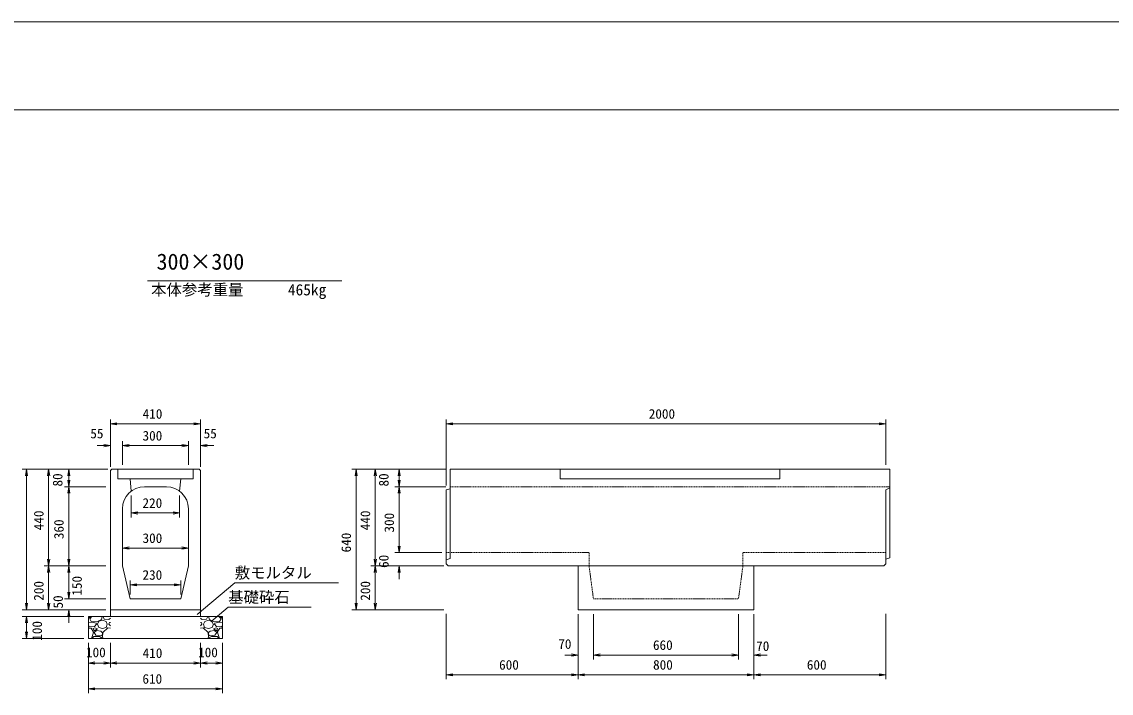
# Model space of a CAD drawing. Units: millimetres on the paper. Extents: x 0 to 841, y 0 to 594.
# Drawn here: x 172.7 to 420.5, y 441.3 to 594 of the extents above; entities that cross this region are included whole.
import ezdxf
from ezdxf.enums import TextEntityAlignment as Align

# ---------------------------------------------------------------- set-up
doc = ezdxf.new("R2010")
doc.units = ezdxf.units.MM
doc.linetypes.add('USER1', pattern=[0.375, 0.25, -0.125])
for name, color, linetype in [('D-MTR-TXT(文字列）', 7, 'Continuous'), ('D-STR-TXT（文字）', 7, 'Continuous'), ('D-TTL-TXT（文字）', 7, 'Continuous')]:
    doc.layers.add(name, color=color, linetype=linetype)
for name, color, linetype, lineweight in [('D-STR-DIM（寸法）', 7, 'Continuous', 18), ('D-STR-HTXT（旗揚げ）', 7, 'Continuous', 18), ('D-STR-STRn（構造物）', 7, 'Continuous', 18), ('D-STR（構造物外形線）', 1, 'Continuous', 18), ('D-TTL(外枠）', 2, 'Continuous', 18), ('DEFPOINTS_2', 8, 'Continuous', 18)]:
    doc.layers.add(name, color=color, linetype=linetype, lineweight=lineweight)
doc.styles.add('ＭＳ ゴシック', font='')
doc.styles.get('ＭＳ ゴシック').set_extended_font_data('MS Gothic')

msp = doc.modelspace()

# ---------------------------------------------------------------- linework, layer by layer
at = {"layer": 'D-STR-DIM（寸法）'}
for p, q in [((192.837, 492.795), (192.837, 503.551)), ((213.337, 492.795), (213.337, 503.551)), ((269.22, 488.495), (269.22, 503.551)), ((369.22, 493.245), (369.22, 503.551)), ((192.837, 502.551), (194.337, 502.801)), ((194.337, 502.301), (192.837, 502.551)), ((192.837, 502.551), (194.337, 502.551)), ((194.337, 502.551), (211.837, 502.551)), ((211.837, 502.801), (213.337, 502.551)), ((213.337, 502.551), (211.837, 502.301)), ((213.337, 502.551), (211.837, 502.551)), ((269.22, 502.551), (270.72, 502.801)), ((270.72, 502.301), (269.22, 502.551)), ((269.22, 502.551), (270.72, 502.551)), ((270.72, 502.551), (367.72, 502.551)), ((367.72, 502.801), (369.22, 502.551)), ((369.22, 502.551), (367.72, 502.301)), ((369.22, 502.551), (367.72, 502.551)), ((192.837, 492.795), (192.837, 498.578)), ((195.587, 493.245), (195.587, 498.578)), ((195.587, 493.245), (195.587, 498.578)), ((210.587, 493.245), (210.587, 498.578)), ((210.587, 493.245), (210.587, 498.578)), ((213.337, 492.795), (213.337, 498.578)), ((191.337, 497.578), (189.837, 497.578)), ((191.337, 497.828), (192.837, 497.578)), ((192.837, 497.578), (191.337, 497.328)), ((192.837, 497.578), (191.337, 497.578)), ((195.587, 497.578), (197.087, 497.828)), ((195.587, 497.578), (197.087, 497.828)), ((197.087, 497.328), (195.587, 497.578)), ((195.587, 497.578), (197.087, 497.578)), ((197.087, 497.328), (195.587, 497.578)), ((195.587, 497.578), (197.087, 497.578)), ((197.087, 497.578), (198.587, 497.578)), ((209.087, 497.578), (197.087, 497.578)), ((209.087, 497.578), (207.587, 497.578)), ((209.087, 497.828), (210.587, 497.578)), ((209.087, 497.828), (210.587, 497.578)), ((210.587, 497.578), (209.087, 497.328)), ((210.587, 497.578), (209.087, 497.578)), ((210.587, 497.578), (209.087, 497.328)), ((210.587, 497.578), (209.087, 497.578)), ((213.337, 497.578), (214.837, 497.828)), ((214.837, 497.328), (213.337, 497.578)), ((213.337, 497.578), (214.837, 497.578)), ((214.837, 497.578), (216.337, 497.578)), ((192.137, 492.245), (172.749, 492.245)), ((173.499, 490.745), (173.749, 492.245)), ((173.749, 492.245), (173.999, 490.745)), ((173.749, 492.245), (173.749, 490.745)), ((173.749, 490.745), (173.749, 461.745)), ((192.287, 492.245), (177.799, 492.245)), ((178.549, 490.745), (178.799, 492.245)), ((178.799, 492.245), (179.049, 490.745)), ((178.799, 492.245), (178.799, 490.745)), ((178.799, 471.745), (178.799, 490.745)), ((192.137, 492.245), (182.375, 492.245)), ((183.125, 490.745), (183.375, 492.245)), ((183.375, 492.245), (183.625, 490.745)), ((183.375, 492.245), (183.375, 490.745)), ((183.375, 490.745), (183.375, 489.745)), ((269.12, 492.245), (247.737, 492.245)), ((248.487, 490.745), (248.737, 492.245)), ((248.737, 492.245), (248.987, 490.745)), ((248.737, 492.245), (248.737, 490.745)), ((248.737, 490.745), (248.737, 461.745)), ((269.12, 492.245), (252.088, 492.245)), ((252.838, 490.745), (253.088, 492.245)), ((253.088, 492.245), (253.338, 490.745)), ((253.088, 492.245), (253.088, 490.745)), ((253.088, 490.745), (253.088, 471.745)), ((269.12, 492.245), (257.526, 492.245)), ((258.276, 490.745), (258.526, 492.245)), ((258.526, 492.245), (258.776, 490.745)), ((258.526, 492.245), (258.526, 490.745)), ((258.526, 490.745), (258.526, 489.745)), ((191.837, 488.245), (182.375, 488.245)), ((191.837, 488.245), (182.375, 488.245)), ((183.375, 488.245), (183.125, 489.745)), ((183.125, 486.745), (183.375, 488.245)), ((183.625, 489.745), (183.375, 488.245)), ((183.375, 488.245), (183.375, 489.745)), ((183.375, 488.245), (183.625, 486.745)), ((183.375, 488.245), (183.375, 486.745)), ((269.12, 488.245), (257.526, 488.245)), ((269.12, 488.245), (257.526, 488.245)), ((258.526, 488.245), (258.276, 489.745)), ((258.276, 486.745), (258.526, 488.245)), ((258.776, 489.745), (258.526, 488.245)), ((258.526, 488.245), (258.526, 489.745)), ((258.526, 488.245), (258.776, 486.745)), ((258.526, 488.245), (258.526, 486.745)), ((183.375, 486.745), (183.375, 471.745)), ((197.587, 486.245), (197.587, 481.268)), ((208.587, 486.245), (208.587, 481.268)), ((258.526, 486.745), (258.526, 474.745)), ((197.587, 482.268), (199.087, 482.518)), ((199.087, 482.018), (197.587, 482.268)), ((197.587, 482.268), (199.087, 482.268)), ((207.087, 482.268), (199.087, 482.268)), ((207.087, 482.518), (208.587, 482.268)), ((208.587, 482.268), (207.087, 482.018)), ((208.587, 482.268), (207.087, 482.268)), ((258.526, 474.745), (258.526, 476.245)), ((195.587, 471.245), (195.587, 475.285)), ((195.587, 474.285), (197.087, 474.535)), ((197.087, 474.035), (195.587, 474.285)), ((195.587, 474.285), (197.087, 474.285)), ((197.087, 474.285), (209.087, 474.285)), ((209.087, 474.535), (210.587, 474.285)), ((210.587, 474.285), (209.087, 474.035)), ((210.587, 474.285), (209.087, 474.285)), ((210.587, 471.245), (210.587, 475.285)), ((258.526, 473.245), (258.276, 474.745)), ((258.526, 473.245), (258.276, 474.745)), ((258.776, 474.745), (258.526, 473.245)), ((258.526, 473.245), (258.526, 474.745)), ((258.776, 474.745), (258.526, 473.245)), ((258.526, 473.245), (258.526, 474.745)), ((178.799, 470.245), (178.549, 471.745)), ((179.049, 471.745), (178.799, 470.245)), ((178.799, 470.245), (178.799, 471.745)), ((183.375, 470.245), (183.125, 471.745)), ((183.625, 471.745), (183.375, 470.245)), ((183.375, 470.245), (183.375, 471.745)), ((253.088, 470.245), (252.838, 471.745)), ((253.338, 471.745), (253.088, 470.245)), ((253.088, 470.245), (253.088, 471.745)), ((268.22, 473.245), (257.526, 473.245)), ((268.22, 473.245), (257.526, 473.245)), ((191.837, 470.245), (177.799, 470.245)), ((191.837, 470.245), (177.799, 470.245)), ((178.549, 468.745), (178.799, 470.245)), ((178.799, 470.245), (179.049, 468.745)), ((178.799, 470.245), (178.799, 468.745)), ((178.799, 468.745), (178.799, 461.745)), ((191.837, 470.245), (182.375, 470.245)), ((191.837, 470.245), (182.375, 470.245)), ((183.125, 468.745), (183.375, 470.245)), ((183.375, 470.245), (183.625, 468.745)), ((183.375, 470.245), (183.375, 468.745)), ((183.375, 468.745), (183.375, 464.245)), ((268.67, 470.245), (252.088, 470.245)), ((268.67, 470.245), (252.088, 470.245)), ((252.838, 468.745), (253.088, 470.245)), ((253.088, 470.245), (253.338, 468.745)), ((253.088, 470.245), (253.088, 468.745)), ((253.088, 468.745), (253.088, 461.745)), ((268.67, 470.245), (257.526, 470.245)), ((258.276, 468.745), (258.526, 470.245)), ((258.526, 470.245), (258.776, 468.745)), ((258.526, 470.245), (258.526, 468.745)), ((258.526, 468.745), (258.526, 467.245)), ((197.337, 463.745), (197.337, 466.917)), ((197.337, 465.917), (198.837, 466.167)), ((198.837, 465.667), (197.337, 465.917)), ((197.337, 465.917), (198.837, 465.917)), ((207.337, 465.917), (198.837, 465.917)), ((207.337, 466.167), (208.837, 465.917)), ((208.837, 465.917), (207.337, 465.667)), ((208.837, 465.917), (207.337, 465.917)), ((208.837, 463.745), (208.837, 466.917)), ((183.375, 462.745), (183.125, 464.245)), ((183.375, 462.745), (183.125, 464.245)), ((183.375, 464.245), (183.375, 465.745)), ((183.625, 464.245), (183.375, 462.745)), ((183.375, 462.745), (183.375, 464.245)), ((183.625, 464.245), (183.375, 462.745)), ((183.375, 462.745), (183.375, 464.245)), ((173.749, 460.245), (173.499, 461.745)), ((173.749, 460.245), (173.499, 461.745)), ((173.749, 461.745), (173.749, 463.245)), ((173.999, 461.745), (173.749, 460.245)), ((173.749, 460.245), (173.749, 461.745)), ((173.999, 461.745), (173.749, 460.245)), ((173.749, 460.245), (173.749, 461.745)), ((178.799, 460.245), (178.549, 461.745)), ((179.049, 461.745), (178.799, 460.245)), ((178.799, 460.245), (178.799, 461.745)), ((191.837, 462.745), (182.375, 462.745)), ((191.837, 462.745), (182.375, 462.745)), ((248.737, 460.245), (248.487, 461.745)), ((248.987, 461.745), (248.737, 460.245)), ((248.737, 460.245), (248.737, 461.745)), ((253.088, 460.245), (252.838, 461.745)), ((253.338, 461.745), (253.088, 460.245)), ((253.088, 460.245), (253.088, 461.745)), ((191.837, 460.245), (172.749, 460.245)), ((191.837, 460.245), (172.749, 460.245)), ((186.837, 458.745), (172.749, 458.745)), ((186.837, 458.745), (172.749, 458.745)), ((173.499, 457.245), (173.749, 458.745)), ((173.499, 457.245), (173.749, 458.745)), ((173.749, 458.745), (173.999, 457.245)), ((173.749, 458.745), (173.749, 457.245)), ((173.749, 458.745), (173.999, 457.245)), ((173.749, 458.745), (173.749, 457.245)), ((191.837, 460.245), (177.799, 460.245)), ((191.837, 460.245), (182.375, 460.245)), ((183.125, 458.745), (183.375, 460.245)), ((183.375, 460.245), (183.625, 458.745)), ((183.375, 460.245), (183.375, 458.745)), ((183.375, 458.745), (183.375, 457.245)), ((268.67, 460.245), (247.737, 460.245)), ((268.67, 460.245), (252.088, 460.245)), ((269.22, 459.333), (269.22, 444.462)), ((299.22, 459.245), (299.22, 444.462)), ((299.22, 459.245), (299.22, 444.462)), ((299.22, 459.245), (299.22, 448.958)), ((302.72, 459.245), (302.72, 448.958)), ((302.72, 459.245), (302.72, 448.958)), ((335.72, 459.245), (335.72, 448.958)), ((335.72, 459.245), (335.72, 448.958)), ((339.22, 459.245), (339.22, 444.462)), ((339.22, 459.245), (339.22, 444.462)), ((339.22, 459.245), (339.22, 448.958)), ((369.22, 459.333), (369.22, 444.462)), ((173.749, 457.245), (173.749, 455.245)), ((173.749, 457.245), (173.749, 455.745)), ((186.837, 453.745), (172.749, 453.745)), ((173.749, 453.745), (173.499, 455.245)), ((173.999, 455.245), (173.749, 453.745)), ((173.749, 453.745), (173.749, 455.245)), ((187.837, 452.745), (187.837, 441.267)), ((187.837, 452.745), (187.837, 447.134)), ((192.837, 452.745), (192.837, 447.134)), ((192.837, 452.745), (192.837, 447.134)), ((213.337, 452.745), (213.337, 447.134)), ((213.337, 452.745), (213.337, 447.134)), ((218.337, 452.762), (218.337, 441.267)), ((218.337, 452.745), (218.337, 447.134)), ((297.72, 449.958), (296.22, 449.958)), ((297.72, 450.208), (299.22, 449.958)), ((299.22, 449.958), (297.72, 449.708)), ((299.22, 449.958), (297.72, 449.958)), ((302.72, 449.958), (304.22, 450.208)), ((302.72, 449.958), (304.22, 450.208)), ((304.22, 449.708), (302.72, 449.958)), ((302.72, 449.958), (304.22, 449.958)), ((304.22, 449.708), (302.72, 449.958)), ((302.72, 449.958), (304.22, 449.958)), ((304.22, 449.958), (305.72, 449.958)), ((334.22, 449.958), (304.22, 449.958)), ((334.22, 449.958), (332.72, 449.958)), ((334.22, 450.208), (335.72, 449.958)), ((334.22, 450.208), (335.72, 449.958)), ((335.72, 449.958), (334.22, 449.708)), ((335.72, 449.958), (334.22, 449.958)), ((335.72, 449.958), (334.22, 449.708)), ((335.72, 449.958), (334.22, 449.958)), ((339.22, 449.958), (340.72, 450.208)), ((340.72, 449.708), (339.22, 449.958)), ((339.22, 449.958), (340.72, 449.958)), ((340.72, 449.958), (342.22, 449.958)), ((187.837, 448.134), (189.337, 448.384)), ((189.337, 447.884), (187.837, 448.134)), ((187.837, 448.134), (189.337, 448.134)), ((191.337, 448.134), (189.337, 448.134)), ((191.337, 448.384), (192.837, 448.134)), ((192.837, 448.134), (191.337, 447.884)), ((192.837, 448.134), (191.337, 448.134)), ((192.837, 448.134), (194.337, 448.384)), ((194.337, 447.884), (192.837, 448.134)), ((192.837, 448.134), (194.337, 448.134)), ((211.837, 448.134), (194.337, 448.134)), ((211.837, 448.384), (213.337, 448.134)), ((213.337, 448.134), (211.837, 447.884)), ((213.337, 448.134), (211.837, 448.134)), ((213.337, 448.134), (214.837, 448.384)), ((214.837, 447.884), (213.337, 448.134)), ((213.337, 448.134), (214.837, 448.134)), ((214.837, 448.134), (216.837, 448.134)), ((216.837, 448.384), (218.337, 448.134)), ((218.337, 448.134), (216.837, 447.884)), ((218.337, 448.134), (216.837, 448.134)), ((269.22, 445.462), (270.72, 445.712)), ((270.72, 445.212), (269.22, 445.462)), ((269.22, 445.462), (270.72, 445.462)), ((297.72, 445.462), (270.72, 445.462)), ((297.72, 445.712), (299.22, 445.462)), ((299.22, 445.462), (297.72, 445.212)), ((299.22, 445.462), (297.72, 445.462)), ((299.22, 445.462), (300.72, 445.712)), ((300.72, 445.212), (299.22, 445.462)), ((299.22, 445.462), (300.72, 445.462)), ((337.72, 445.462), (300.72, 445.462)), ((337.72, 445.712), (339.22, 445.462)), ((339.22, 445.462), (337.72, 445.212)), ((339.22, 445.462), (337.72, 445.462)), ((339.22, 445.462), (340.72, 445.712)), ((340.72, 445.212), (339.22, 445.462)), ((339.22, 445.462), (340.72, 445.462)), ((340.72, 445.462), (367.72, 445.462)), ((367.72, 445.712), (369.22, 445.462)), ((369.22, 445.462), (367.72, 445.212)), ((369.22, 445.462), (367.72, 445.462)), ((187.837, 442.267), (189.337, 442.517)), ((189.337, 442.017), (187.837, 442.267)), ((187.837, 442.267), (189.337, 442.267)), ((216.837, 442.267), (189.337, 442.267)), ((216.837, 442.517), (218.337, 442.267)), ((218.337, 442.267), (216.837, 442.017)), ((218.337, 442.267), (216.837, 442.267))]:
    msp.add_line(p, q, dxfattribs=at)
at = {"layer": 'D-STR-HTXT（旗揚げ）'}
for p, q in [((201.273, 535.063), (245.461, 535.063)), ((212.609, 459.206), (221.134, 466.369)), ((244.733, 466.369), (221.134, 466.369)), ((215.704, 457.521), (219.637, 460.817)), ((238.5, 460.817), (219.637, 460.817))]:
    msp.add_line(p, q, dxfattribs=at)
at = {"layer": 'D-STR-STRn（構造物）', "linetype": 'USER1'}
for p, q in [((269.22, 473.245), (301.72, 473.245)), ((301.72, 470.245), (301.72, 473.245)), ((336.72, 470.245), (336.72, 473.245)), ((336.72, 473.245), (369.22, 473.245)), ((301.72, 470.245), (302.72, 462.745)), ((336.72, 470.245), (335.72, 462.745)), ((302.72, 462.745), (335.72, 462.745))]:
    msp.add_line(p, q, dxfattribs=at)
at = {"layer": 'D-STR-STRn（構造物）'}
for p, q in [((192.837, 458.745), (187.837, 458.745)), ((187.837, 458.745), (187.837, 453.745)), ((187.837, 458.31), (188.399, 458.745)), ((188.145, 458.193), (188.642, 458.745)), ((190.997, 458.743), (190.797, 458.043)), ((191.167, 458.745), (191.437, 458.105)), ((192.837, 460.245), (192.837, 458.745)), ((213.337, 458.745), (192.837, 458.745)), ((213.337, 460.245), (213.337, 458.745)), ((213.337, 458.745), (218.337, 458.745)), ((215.006, 458.745), (214.736, 458.105)), ((215.176, 458.743), (215.376, 458.043)), ((218.028, 458.193), (217.531, 458.745)), ((218.337, 458.31), (217.774, 458.745)), ((218.337, 458.745), (218.337, 453.745)), ((188.6, 457.437), (187.837, 457.357)), ((188.044, 456.359), (187.837, 456.585)), ((188.447, 456.038), (187.837, 456.089)), ((189.192, 456.446), (188.042, 456.346)), ((188.505, 457.591), (188.155, 458.191)), ((189.006, 455.146), (188.456, 456.046)), ((189.742, 457.504), (188.492, 457.604)), ((189.593, 457.196), (188.593, 457.446)), ((188.943, 455.993), (189.143, 455.493)), ((189.295, 456.141), (188.945, 455.991)), ((189.645, 456.943), (189.195, 456.443)), ((189.897, 455.944), (189.297, 456.144)), ((189.646, 456.94), (189.596, 457.19)), ((190.798, 458.04), (189.748, 457.49)), ((189.891, 456.945), (190.191, 456.245)), ((189.944, 456.943), (190.244, 457.643)), ((190.191, 456.239), (191.041, 455.989)), ((190.246, 457.643), (191.046, 457.893)), ((191.043, 457.893), (191.843, 457.593)), ((191.048, 455.99), (191.898, 456.24)), ((192.246, 456.143), (191.096, 455.093)), ((191.442, 458.091), (192.492, 458.041)), ((191.846, 457.592), (192.146, 456.942)), ((191.894, 456.245), (192.144, 456.945)), ((192.837, 456.089), (192.247, 456.138)), ((192.494, 456.944), (192.644, 457.344)), ((192.837, 456.585), (192.494, 456.959)), ((192.495, 458.047), (192.837, 458.31)), ((192.837, 457.357), (192.65, 457.337)), ((213.678, 458.047), (213.337, 458.31)), ((213.337, 457.357), (213.523, 457.337)), ((213.337, 456.585), (213.679, 456.959)), ((213.337, 456.089), (213.926, 456.138)), ((213.679, 456.944), (213.529, 457.344)), ((214.731, 458.091), (213.681, 458.041)), ((213.927, 456.143), (215.077, 455.093)), ((214.327, 457.592), (214.027, 456.942)), ((214.279, 456.245), (214.029, 456.945)), ((215.125, 455.99), (214.275, 456.24)), ((215.13, 457.893), (214.33, 457.593)), ((215.927, 457.643), (215.127, 457.893)), ((215.982, 456.239), (215.132, 455.989)), ((215.375, 458.04), (216.425, 457.49)), ((216.229, 456.943), (215.929, 457.643)), ((216.282, 456.945), (215.982, 456.245)), ((216.276, 455.944), (216.876, 456.144)), ((216.431, 457.504), (217.681, 457.604)), ((216.527, 456.94), (216.577, 457.19)), ((216.528, 456.943), (216.978, 456.443)), ((216.58, 457.196), (217.58, 457.446)), ((216.878, 456.141), (217.228, 455.991)), ((216.981, 456.446), (218.131, 456.346)), ((217.23, 455.993), (217.03, 455.493)), ((217.167, 455.146), (217.717, 456.046)), ((217.573, 457.437), (218.337, 457.357)), ((217.668, 457.591), (218.018, 458.191)), ((217.726, 456.038), (218.337, 456.089)), ((218.129, 456.359), (218.337, 456.585)), ((187.837, 453.745), (218.337, 453.745)), ((188.4, 453.745), (188.595, 453.897)), ((188.596, 453.892), (188.996, 455.142)), ((188.642, 453.745), (189.045, 454.193)), ((189.045, 454.193), (190.345, 454.193)), ((189.143, 455.494), (189.893, 455.944)), ((189.144, 455.045), (189.544, 454.445)), ((189.645, 455.543), (189.145, 455.043)), ((189.547, 454.441), (190.797, 454.291)), ((190.651, 455.396), (189.651, 455.546)), ((190.344, 454.205), (190.994, 453.755)), ((191.056, 455.033), (190.656, 455.383)), ((190.797, 454.294), (191.047, 454.744)), ((191.037, 454.055), (191.167, 453.745)), ((191.093, 455.096), (191.043, 454.046)), ((191.045, 454.743), (191.045, 455.043)), ((215.136, 454.055), (215.006, 453.745)), ((215.08, 455.096), (215.13, 454.046)), ((215.117, 455.033), (215.517, 455.383)), ((215.376, 454.294), (215.126, 454.744)), ((215.128, 454.743), (215.128, 455.043)), ((215.829, 454.205), (215.179, 453.755)), ((216.626, 454.441), (215.376, 454.291)), ((215.522, 455.396), (216.522, 455.546)), ((217.128, 454.193), (215.828, 454.193)), ((217.03, 455.494), (216.28, 455.944)), ((216.528, 455.543), (217.028, 455.043)), ((217.029, 455.045), (216.629, 454.445)), ((217.531, 453.745), (217.128, 454.193)), ((217.577, 453.892), (217.177, 455.142)), ((217.774, 453.745), (217.578, 453.897))]:
    msp.add_line(p, q, dxfattribs=at)
at = {"layer": 'D-STR（構造物外形線）'}
for p, q in [((192.837, 491.945), (193.137, 492.245)), ((192.837, 460.245), (192.837, 491.945)), ((193.137, 492.245), (213.037, 492.245)), ((194.537, 492.245), (194.537, 490.045)), ((211.637, 492.245), (211.637, 490.045)), ((213.037, 492.245), (213.337, 491.945)), ((213.337, 460.245), (213.337, 491.945)), ((270.12, 492.245), (370.12, 492.245)), ((270.12, 471.895), (270.12, 492.245)), ((295.12, 492.245), (295.12, 490.045)), ((345.12, 490.045), (345.12, 492.245)), ((370.12, 472.045), (370.12, 492.245)), ((194.537, 490.045), (197.337, 490.045)), ((197.337, 490.045), (197.587, 487.245)), ((197.337, 490.045), (208.837, 490.045)), ((200.587, 488.245), (205.587, 488.245)), ((208.837, 490.045), (208.587, 487.245)), ((211.637, 490.045), (208.837, 490.045)), ((295.12, 490.045), (345.12, 490.045)), ((269.22, 487.495), (270.12, 487.745)), ((269.22, 470.695), (269.22, 487.495)), ((369.22, 487.495), (370.12, 487.995)), ((369.22, 470.695), (369.22, 487.495)), ((195.587, 470.245), (195.587, 483.245)), ((210.587, 470.245), (210.587, 483.245)), ((269.22, 471.595), (270.12, 471.895)), ((369.22, 471.745), (370.12, 472.045)), ((195.587, 470.245), (197.337, 462.745)), ((210.587, 470.245), (208.837, 462.745)), ((269.22, 470.695), (269.67, 470.245)), ((269.67, 470.245), (368.77, 470.245)), ((299.22, 470.245), (299.22, 460.245)), ((339.22, 470.245), (339.22, 460.245)), ((368.77, 470.245), (369.22, 470.695)), ((208.837, 462.745), (197.337, 462.745)), ((192.837, 460.245), (213.337, 460.245)), ((299.22, 460.245), (339.22, 460.245))]:
    msp.add_line(p, q, dxfattribs=at)
at = {"layer": 'D-STR（構造物外形線）', "linetype": 'USER1'}
msp.add_line((270.12, 488.245), (370.12, 488.245), dxfattribs=at)
at = {"layer": 'D-STR（構造物外形線）'}
for centre, start, end in [((200.587, 483.245), 90, 180), ((205.587, 483.245), 0, 90)]:
    msp.add_arc(centre, 5, start, end, dxfattribs=at)
at = {"layer": 'D-TTL(外枠）'}
msp.add_line((23, 574), (818, 574), dxfattribs=at)
at = {"layer": 'DEFPOINTS_2'}
msp.add_line((0, 594), (841, 594), dxfattribs=at)

# ---------------------------------------------------------------- texts
at = {"layer": 'D-MTR-TXT(文字列）', "style": 'ＭＳ ゴシック'}
for s, p in [('本体参考重量', (202.104, 530.996)), ('465kg', (233.224, 530.996))]:
    msp.add_text(s, height=2.566, dxfattribs=at).set_placement(p, align=Align.BOTTOM_LEFT)
at = {"layer": 'D-STR-DIM（寸法）', "style": 'ＭＳ ゴシック'}
for s, p in [('410', (200.178, 503.051)), ('2000', (315.306, 503.051)), ('55', (188.277, 498.587)), ('300', (200.155, 498.078)), ('55', (214.058, 498.587)), ('220', (200.147, 482.768)), ('300', (200.155, 474.785)), ('230', (200.147, 466.417)), ('70', (294.723, 450.701)), ('100', (187.298, 448.798)), ('410', (200.178, 448.634)), ('100', (212.798, 448.798)), ('660', (316.266, 450.458)), ('70', (339.738, 450.232)), ('600', (281.266, 445.962)), ('800', (316.289, 445.962)), ('600', (351.266, 445.962)), ('610', (200.132, 442.767))]:
    msp.add_text(s, height=2.199, dxfattribs=at).set_placement(p, align=Align.BOTTOM_LEFT)
for s, p in [('80', (182.592, 488.289)), ('80', (256.776, 488.289)), ('440', (178.299, 478.337)), ('440', (252.588, 478.337)), ('300', (258.026, 477.814)), ('360', (182.875, 476.314)), ('640', (248.237, 473.291)), ('60', (256.776, 469.766)), ('200', (178.299, 462.306)), ('150', (186.998, 463.457)), ('200', (252.588, 462.306)), ('50', (182.7, 460.535)), ('100', (177.935, 453.207))]:
    msp.add_text(s, height=2.199, rotation=90, dxfattribs=at).set_placement(p, align=Align.BOTTOM_LEFT)
at = {"layer": 'D-STR-TXT（文字）', "style": 'ＭＳ ゴシック'}
for s, p in [('敷モルタル', (221.134, 466.619)), ('基礎砕石', (219.637, 461.067))]:
    msp.add_text(s, height=2.566, dxfattribs=at).set_placement(p, align=Align.BOTTOM_LEFT)
at = {"layer": 'D-TTL-TXT（文字）', "style": 'ＭＳ ゴシック'}
msp.add_text('300×300', height=3.666, dxfattribs=at).set_placement((203.344, 536.512), align=Align.BOTTOM_LEFT)

doc.saveas('drawing.dxf')
